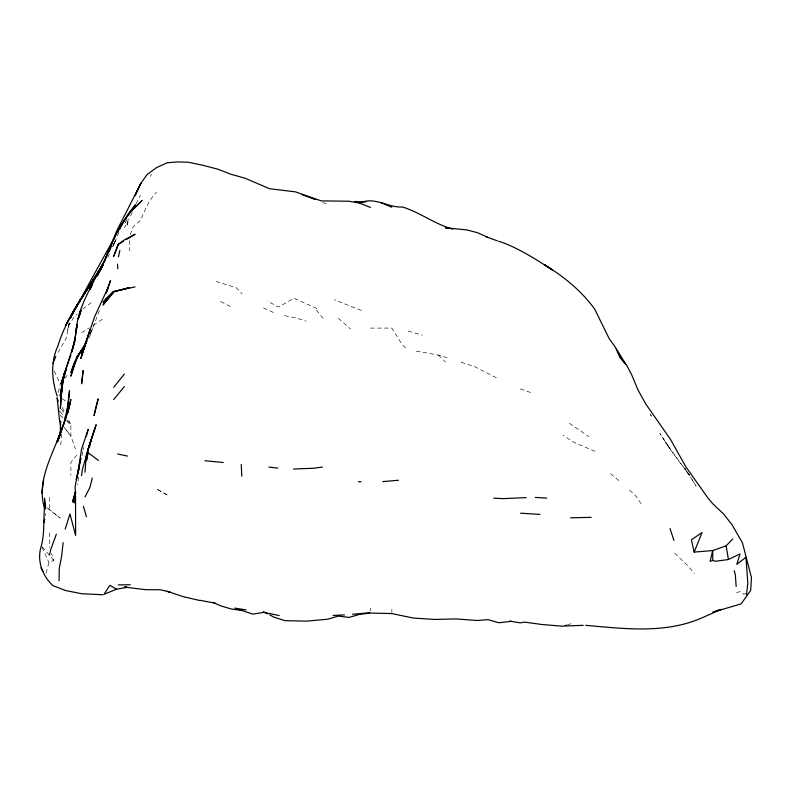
<?xml version="1.0" encoding="UTF-8"?>
<svg xmlns="http://www.w3.org/2000/svg" width="791" height="791" viewBox="0 0 791 791"><rect width="100%" height="100%" fill="white"/><g stroke="black" fill="none" stroke-linecap="round" stroke-linejoin="round"><path stroke-width="0.59" stroke-dasharray="3.96 2.97" d="M61.688 433.992L60.68 445.768M78.645 477.141L77.548 484.883M82.076 455.567L82.907 450.939M83.124 449.782L83.539 447.469M69.074 323.381L66.365 337.876L58.188 352.361M69.262 322.906L67.631 330.015L69.282 322.906M58.277 392.494L60.027 384.861M46.066 573.218L48.953 562.53L53.758 560.384L51.435 553.433M130.357 234.818L132.532 227.838L135.083 224.733L140.818 220.264C144.674 210.208 148.965 200.202 156.43 192.213M93.091 327.276L99.567 309.973M88.889 338.518L92.695 328.364M114.764 242.283L118.897 232.247M132.245 212.512L128.518 220.027M89.887 334.89L92.29 329.274L89.749 334.751M107.784 257.421L110.246 252.072M112.708 246.723L114.408 243.045M112.727 246.594L114.25 243.361M127.114 219.216L124.385 224.347L125.285 222.607M136.042 203.781L140.442 195.337M124.385 227.848L125.809 225.128M68.303 326.634L73.711 317.409L76.935 314.324M114.665 242.224L115.713 240.494M113.686 243.766L115.209 241.314M150.28 176.304L151.654 174.396M76.757 455.052L70.893 462.399L70.893 475.391M64.951 378.147L67.215 375.428M167.178 494.998L156.302 488.828L167.178 494.899M82.59 309.034L91.133 302.765M93.269 325.398L102.988 318.753M81.592 332.685L89.373 327.86M745.784 593.22L743.817 594.348L740.851 591.401L734.196 593.22M567.305 624.9L573.722 622.873M370.524 328.087L391.763 328.087L402.55 345.133L407.306 349.414M284.641 315.658L295.557 317.824L306.255 321.156M416.204 351.135L438.54 355.09L447.36 357.848M408.126 331.083L422.424 335.186M361.279 310.487L334.207 299.651M215.983 281.428L236.321 287.756L242.066 293.926M461.183 362.219L474.788 366.717L497.45 378.345M520.231 388.915L530.929 392.643M322.896 202.496L326.248 203.781M316.954 308.559L293.936 298.187L278.551 307.066L267.516 301.094M595.119 451.335L573.722 442.258L563.024 435.238M263.462 307.946L274.161 312.801M220.669 301.589L231.368 306.977M569.362 423.304L588.969 436.681M62.143 398.634L67.008 401.966M46.887 507.733L60.195 518.065L46.194 506.843M610.573 473.631L619.313 480.938M338.35 318.249L350.512 328.977M60.195 415.394L62.875 417.717M66.434 420.802L70.893 424.668L70.893 436.049L75.471 449.031M674.634 553.166L687.241 565.249L694.439 573.445M629.587 490.104L635.885 496.076L641.906 504.945M438.54 355.09L445.343 361.873M53.758 560.384L41.359 545.79L48.953 562.53M316.212 310.032L323.183 318.368M59.948 411.379L66.207 418.973M66.988 419.922L70.893 424.668L67.67 417.727M64.476 427.793L70.893 436.049L64.575 427.634M61.382 409.115L64.289 412.922M689.396 475.213L671.322 450.91L659.872 433.458L670.007 448.724L665.261 442.05L689.396 475.213L684.581 467.956L696.07 486.03L690.444 476.924M62.153 407.306L64.961 412.546M54.312 371.048L60.195 383.675M650.429 414.207L651.339 416.185L650.251 413.653M129.348 240.593L129.665 250.885M45.522 513.418L45.552 515.712M391.852 609.258L391.852 612.491M370.455 607.972L370.455 611.028M49.497 497.41L49.497 510.076M49.497 532.897L49.497 547.639"/><path stroke-width="1.19" d="M59.048 580.713L59.256 568.482L61.698 555.806L63.122 542.626M65.178 529.09L69.974 513.962L75.61 535.418L75.541 496.135M60.67 421.059L60.215 433.122L59.266 437.542M102.988 594.753L81.621 593.715L65.712 590.551L52.859 585.617C42.091 575.472 36.574 560.166 41.359 545.79C44.988 532.175 43.03 517.7 44.929 503.719M61.164 396.637L62.786 382.231L61.164 396.637L61.935 384.723L66.543 367.706L61.935 384.723L60.363 408.532M60.363 408.334L61.243 395.47M85.013 472.168L86.268 455.141L96.136 424.737L88.117 449.248L86.466 460.659L88.246 452.63M746.536 594.674L747.811 583.056L745.962 557.289L736.787 564.339L740.089 553.888L728.432 559.524L715.558 561.254L712.8 560.463L710.13 561.303L712.691 550.556L694.162 552.088L691.403 539.848L702.101 532.462L694.162 552.088M81.592 475.668L82.284 469.795L91.044 440.033L89.521 446.905M60.195 433.231C51.405 457 36.03 482.905 44.79 508.949M41.893 493.119L43.604 479.771M127.262 224.792L127.756 221.183M75.55 492.645L74.107 502.928L75.481 493.574M78.022 471.367L81.592 449.189L88.187 429.335L86.328 436.108M75.55 492.22L74.413 499.052L75.61 492.635M67.146 410.588L69.519 390.695L67.383 412.576L68.303 403.746L64.071 423.017L57.565 441.23L59.77 435.683M105.618 258.964C90.303 288.072 67.621 313.454 58.109 345.459C50.515 361.685 51.524 379.65 57.219 396.162M77.854 472.356L80.82 458.286L75.155 486.267L75.452 498.449M77.093 326.436L76.055 331.113C77.251 314.462 84.528 298.899 92.29 284.374L89.838 289.654L94.376 279.925L102.988 265.104M79.169 317.102L80.731 310.102L78.121 318.684M118.462 256.768L119.866 250.44M49.497 554.946L50.654 549.824L56.349 534.182M113.686 239.366C98.796 265.341 84.528 291.948 70.35 318.17C72.752 310.309 78.25 303.695 82.491 296.734L92.29 281.458L76.144 306.463M43.96 522.594L44.761 519.153M72.03 351.155L75.155 338.034L77.024 324.597L74.463 342.543L71.793 351.985M70.379 317.962C79.001 298.86 93.071 282.476 102.988 263.976L87.663 288.399L99.518 270.542L95.395 276.929L104.491 261.05L112.243 242.501L104.491 261.05M71.744 352.005L75.155 338.034L74.463 342.543L60.917 384.139L65.95 368.992M92.29 478.041L89.937 487.365L85.072 496.916M66.424 416.244L70.893 399.495L67.769 412.803L70.261 402.619L64.022 422.987L56.833 442.169L64.022 422.987M75.629 491.695L72.505 502.008L75.531 491.735M84.756 344.836L90.263 329.303L80.801 358.56L84.044 348.08L81.592 352.905L85.22 345.954M84.044 348.08L81.592 355.861L94.465 317.033L107.991 287.786L105.945 293.461M94.851 428.435L88.117 449.258M66.098 417.371L57.624 441.259M106.696 291.582L110.552 280.528L106.647 291.454M66.335 367.825L70.893 355.001M78.22 318.635L81.255 310.784M57.614 441.309L59.77 435.841M53.056 363.138L55.766 356.464M109.198 251.676L110.997 247.336M102.988 264.135L97.352 275.802L102.988 264.135L100.101 270.878C109.939 247.88 119.065 224.13 135.439 204.8L129.991 212.72M119.382 229.39L121.369 224.871L119.421 229.291M121.122 226.641L122.121 224.436M86.802 341.435L77.389 356.593L72.851 366.322L70.893 372.719L77.439 356.612L74.344 363.198L81.592 350.077L77.389 356.593L74.71 362.99L70.893 376.14L77.389 356.593L83.253 347.615M111.106 245.665L108.357 250.935L116.663 231.021L140.897 183.255L147.126 174.495L156.569 167.593L167.178 162.758L177.876 161.888L188.574 162.274L203.089 165.339L217.812 169.185L230.626 174.149L244.992 178.202L269.563 188.723L295.557 191.877L321.245 200.894L349.058 201.23L359.757 203.168L370.455 207.45M99.359 270.443L105.608 258.954M83.826 346.577L86.713 341.376M70.893 315.896L65.722 325.15L81.592 298.029L92.29 281.448L87.663 288.399M128.162 215.696L129.348 213.639M70.982 315.738L81.592 298.059M99.804 270.7L103.463 264.58M82.027 297.495L82.491 296.734L76.282 306.532M113.686 387.283L124.385 374.103M113.686 399.514L124.385 386.532M712.859 550.526L726.138 545.839L732.703 538.997M114.319 291.434L102.988 305.029L113.686 291.849L129.19 287.667L114.319 291.434L135.083 286.886M123.564 241.196L118.324 244.33L113.686 256.294L118.324 244.33L124.385 239.861L135.083 234.284L126.698 239.307M721.244 609.347L701.469 618.078C664.717 633.967 624.307 628.697 585.676 625.345M116.504 589.176L104.017 594.318L109.86 585.34L116.504 589.176L127.153 587.387M241.789 476.212L241.255 464.485M720.324 609.495L712.928 612.185L741.118 603.899L750.689 590.383L751.45 577.588L742.472 542.913L731.813 524.413L723.498 513.952L712.8 503.768L708.301 498.478L686.044 467.115L670.323 439.124L645.723 403.914L637.912 389.805L631.752 374.924L626.808 365.422L619.818 357.107L615.388 347.308L609.129 338.568L594.901 309.479C581.751 290.999 563.676 276.514 544.505 264.698L552.326 269.978C535.408 258.964 518.056 247.712 498.834 241.225M566.227 625.236L563.024 626.254L541.815 624.504M359.757 203.168C374.163 195.95 388.015 207.934 402.55 207.005C420.11 212.463 434.951 224.239 452.788 229.123M322.402 467.046L313.612 468.262L293.501 469.004M511.708 621.311L498.834 622.764L488.136 619.64L477.438 620.52L456.041 618.918L434.645 619.442L413.248 618.038L391.852 613.569L370.455 613.055L359.757 614.33L349.058 617.415L338.36 616.08L327.652 619.234L306.255 621.153L284.859 620.638L274.161 617.237L269.889 615.012M352.568 614.291L369.634 612.728M382.795 481.6L398.545 480.236M126.56 586.922L124.385 587.09L145.781 589.7L160.296 589.76L170.055 592.073L167.178 591.312L183.413 596.711L199.273 600.379M526.213 497.618L503.076 498.627L493.762 498.152M333.179 615.447L344.5 614.894M565.427 626.007L583.204 625.315M591.184 517.334L570.608 517.808M118.314 584.885L130.268 584.776M358.353 481.739L361.171 481.729M354.506 201.448L365.857 201.942M535.28 497.42L546.779 498.103M520.636 513.191L539.937 514.407M204.958 460.738L223.27 462.517M268.871 467.135L277.799 468.094M541.271 624.406L524.571 622.112L520.231 622.863L509.533 621.113M242.066 610.484L231.368 609.011L220.669 605.817L213.184 602.435M246.139 609.91L234.878 608.111L252.764 614.123L263.462 612.452L263.462 611.69L267.744 613.905M199.955 600.3L215.053 603.147M263.65 612.372L279.183 615.546M117.681 453.975L127.44 456.081M447.488 228.243L445.343 227.768L466.739 229.894L477.438 232.673L488.136 237.518M485.981 236.727L497.47 240.869M302.073 194.665L315.095 199.5M381.153 202.615L391.852 207.262M89.175 453.461L98.45 460.461M619.818 357.107L625.899 364.433L616.515 349.058M40.875 567.819L43.021 571.458M670.007 528.566L673.962 540.421M58.257 401.344L57.1 397.863L59.572 420.416M58.386 409.471L58.989 411.449M734.196 570.766L735.314 574.553L736.164 586.418M83.381 506.22L86.466 516.8M59.661 421.099L60.452 425.578M726.138 545.839L728.432 559.524M45.314 508.771L44.504 498.192L45.136 508.702M117.493 264.174L117.819 268.752M712.691 550.556L712.8 560.463M82.907 372.126L81.631 383.744L83.203 370.435L82.907 372.126M62.222 382.557L60.195 395.846L64.111 373.629L62.222 382.557M96.571 404.725L94.03 415.611L98.203 398.842L96.571 404.725M78.002 472.267L76.252 479.465L78.962 468.677L78.002 472.267M137.061 191.106L135.083 195.763L140.897 183.255L137.061 191.106M123.02 222.34L117.473 231.486L129.042 213.461L141.935 200.637L129.042 213.461L123.02 222.34M105.925 298.939L102.988 302.31L113.686 291.325L105.925 298.939"/></g></svg>
